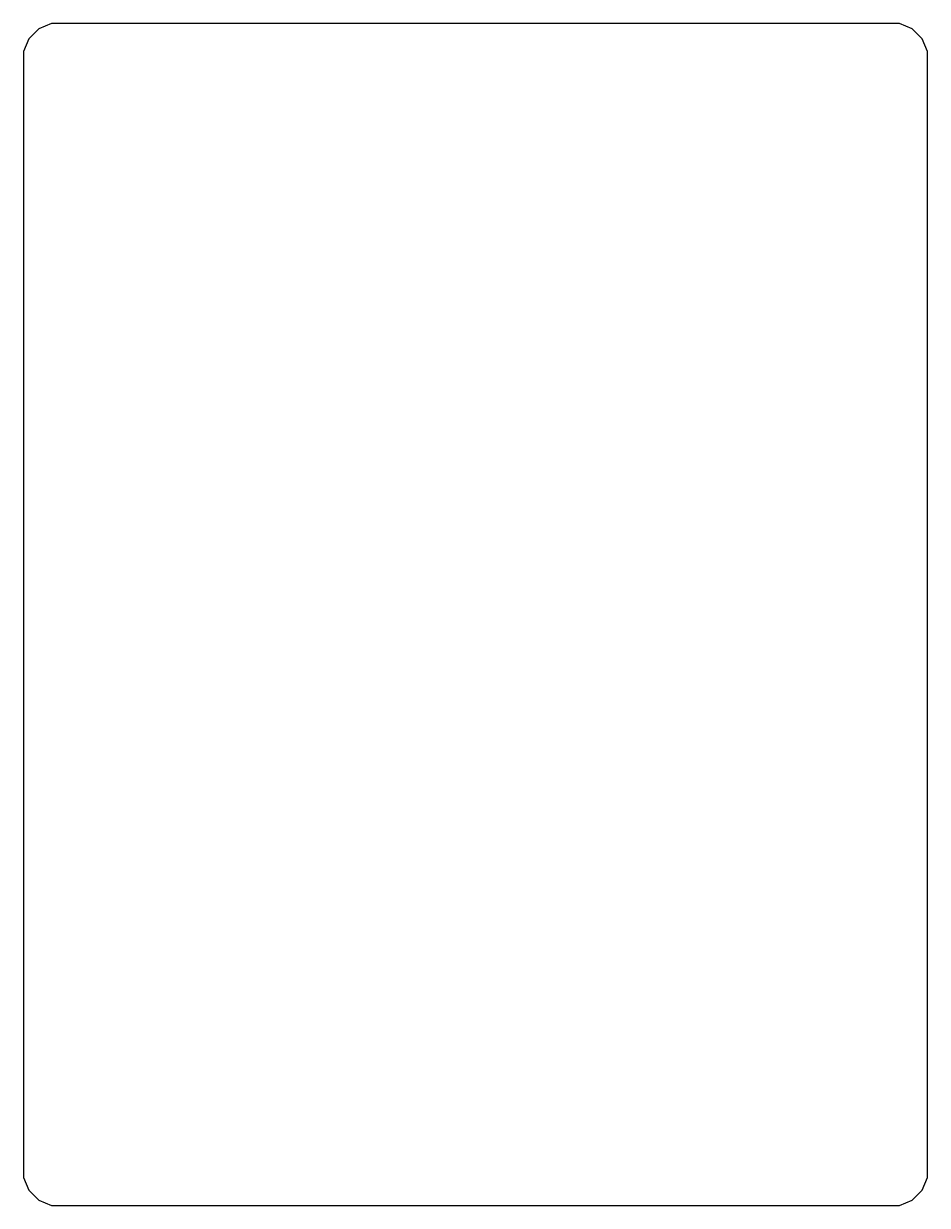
# Model space of a CAD drawing. Header units: metres. Extents: x -13 to 13, y -17 to 17.
import ezdxf

# ---------------------------------------------------------------- set-up
doc = ezdxf.new("R2010")
doc.units = ezdxf.units.M

msp = doc.modelspace()

# ---------------------------------------------------------------- linework, layer by layer
for p, q in [((-12.5665, 16.8478), (-12.8478, 16.5665)), ((-12.1989, 17), (-12.5665, 16.8478)), ((12.1989, 17), (-12.1989, 17)), ((12.5665, 16.8478), (12.1989, 17)), ((12.8478, 16.5665), (12.5665, 16.8478)), ((-12.8478, 16.5665), (-13, 16.1989)), ((13, 16.1989), (12.8478, 16.5665)), ((-13, 16.1989), (-13, -16.1989)), ((13, -16.1989), (13, 16.1989)), ((-13, -16.1989), (-12.8478, -16.5665)), ((12.8478, -16.5665), (13, -16.1989)), ((-12.8478, -16.5665), (-12.5665, -16.8478)), ((12.5665, -16.8478), (12.8478, -16.5665)), ((-12.5665, -16.8478), (-12.1989, -17)), ((-12.1989, -17), (12.1989, -17)), ((12.1989, -17), (12.5665, -16.8478))]:
    msp.add_line(p, q)

doc.saveas('drawing.dxf')
